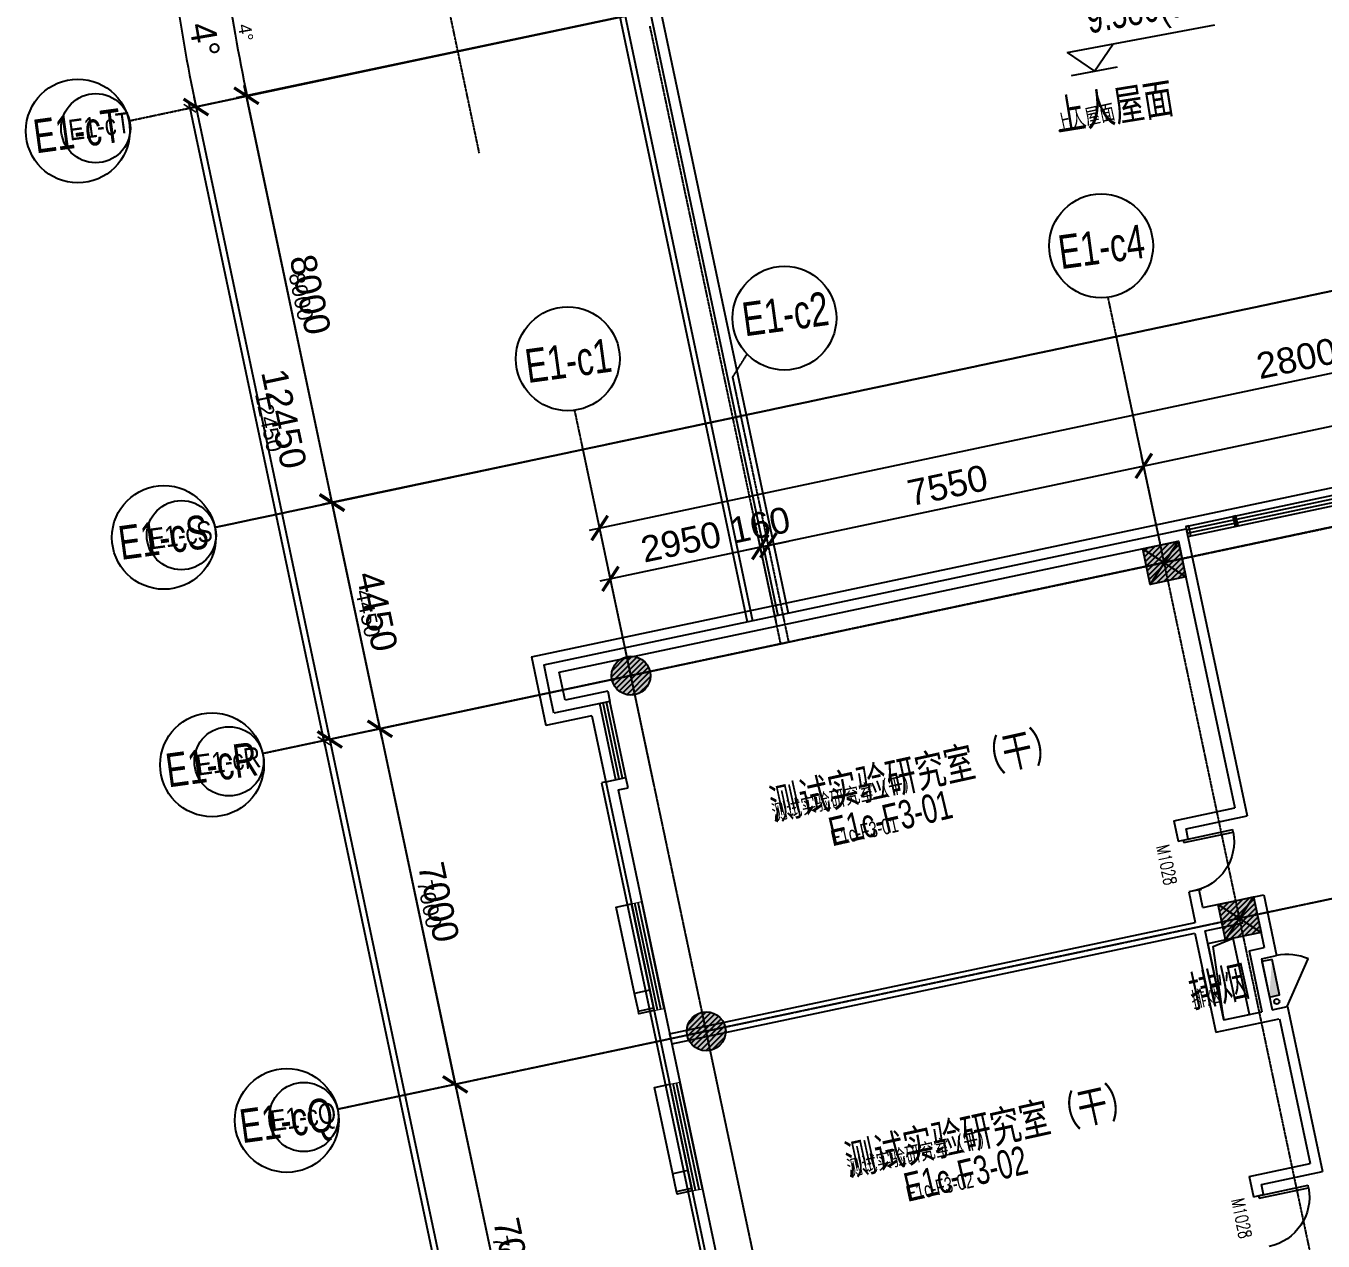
# Model space of a CAD drawing. Header units: millimetres. Extents: x -174040 to 151923, y -227569 to 142020.
# Drawn here: x -170763 to -145781, y 72116 to 95516 of the extents above; entities that cross this region are included whole.
import ezdxf
from ezdxf.enums import TextEntityAlignment as Align

# ---------------------------------------------------------------- set-up
doc = ezdxf.new("R2010")
doc.units = ezdxf.units.MM
doc.header["$LTSCALE"] = 5
doc.linetypes.add('E-RG-1F$0$$0$DOTE', pattern=[2.42, 2, -0.2, 0.02, -0.2])
doc.linetypes.add('XRE2$0$HIDDEN', pattern=[0.375, 0.25, -0.125])
for name, color, linetype in [('00外装饰面', 21, 'Continuous'), ('A—墙体', 7, 'Continuous'), ('A—文字索引', 40, 'Continuous'), ('A—设备管丼、主管符号', 50, 'Continuous'), ('A—轴线、尺寸', 1, 'Continuous'), ('A—门窗', 135, 'Continuous'), ('E-COLS-F3$0$0S-COLS-HATCH', 8, 'Continuous'), ('E-COLS-F3$0$0S-COLS-HATCH-I', 8, 'Continuous'), ('E-COLS-F3$0$0S-COLS-LINE', 4, 'Continuous'), ('E-RG-2F-300xp$0$E-RG-1F$0$A-DIMS-100', 1, 'Continuous'), ('E1-RI-3F$0$A-STUCCO', 152, 'Continuous'), ('E1-RI-3F$0$A-SYMB-DOOR', 4, 'Continuous'), ('I—平面—文字', 40, 'Continuous'), ('I—平面—文字（放大1：100）', 40, 'XRE2$0$HIDDEN'), ('I—平面—标高', 40, 'Continuous'), ('I—平面—消防设施', 10, 'Continuous'), ('I—平面—装饰面层线', 192, 'Continuous'), ('I—平面—门', 22, 'Continuous'), ('I—平面—门编号', 22, 'Continuous'), ('J-STAIR楼梯', 2, 'Continuous'), ('轴线100', 1, 'Continuous')]:
    doc.layers.add(name, color=color, linetype=linetype)
doc.layers.add('E1-RI-3F$0$A-GLAZ-CWMG', color=3, linetype='Continuous', lineweight=5)
doc.layers.add('E1-RI-3F$0$A-WALL', color=7, linetype='Continuous', lineweight=5)
doc.styles.add('ARIAL', font='arial.ttf')
doc.styles.add('E1-RI-3F$0$ECADI-TXT', font='simplex.shx', dxfattribs={"bigfont": 'hztxt.shx'})
doc.styles.add('XD2008', font='SIMYOU.TTF', dxfattribs={"width": 0.7})
doc.dimstyles.new('200', dxfattribs={"dimscale": 200, "dimtxt": 2.5, "dimasz": 2, "dimexe": 1, "dimexo": 1, "dimgap": 0.8, "dimtad": 1, "dimdec": 0, "dimdsep": 46, "dimtxsty": 'ARIAL', "dimblk1": 'ARCHTICK', "dimblk2": 'ARCHTICK', "dimsah": 1, "dimcen": -0.9, "dimdle": 1, "dimclrd": 256, "dimclre": 256, "dimclrt": 40, "dimaunit": 1, "dimadec": 0, "dimazin": 0, "dimtfac": 0.35, "dimtdec": 0, "dimtix": 1, "dimtmove": 2, "dimatfit": 3, "dimldrblk": 'ARCHTICK', "dimfxl": 0, "dimtvp": 0.8, "dimtolj": 1, "dimtzin": 0, "dimarcsym": 0})
doc.dimstyles.new('副本 100', dxfattribs={"dimscale": 100, "dimtxt": 2.5, "dimasz": 2, "dimexe": 1, "dimexo": 1, "dimgap": 0.8, "dimtad": 1, "dimdec": 0, "dimdsep": 46, "dimtxsty": 'ARIAL', "dimblk1": 'ARCHTICK', "dimblk2": 'ARCHTICK', "dimsah": 1, "dimcen": -0.9, "dimdle": 1, "dimclrd": 256, "dimclre": 256, "dimclrt": 40, "dimaunit": 1, "dimadec": 0, "dimazin": 0, "dimtfac": 0.35, "dimtdec": 0, "dimtix": 1, "dimtmove": 2, "dimatfit": 3, "dimldrblk": 'ARCHTICK', "dimfxl": 0, "dimtvp": 0.8, "dimtolj": 1, "dimtzin": 0, "dimarcsym": 0})
pattern_1 = [(45, (0, 0), (-53.0330086, 53.0330086), [])]

# ---------------------------------------------------------------- blocks, each defined once
blk = doc.blocks.new('_ArchTick')
at = {"color": 0, "linetype": 'ByBlock', "const_width": 0.15}
blk.add_lwpolyline([(-0.5, -0.5), (0.5, 0.5)], dxfattribs=at)
blk = doc.blocks.new('*D170')
at = {"layer": 'A—轴线、尺寸', "linetype": 'ByBlock', "lineweight": -2}
for p, q in [((-159908, 85806), (-132124, 91688)), ((-131268, 86681), (-132361, 91842)), ((-158661, 80882), (-159754, 86043))]:
    blk.add_line(p, q, dxfattribs=at)
at = {"layer": 'Defpoints', "color": 0, "linetype": 'ByBlock'}
for p in [(-132320, 91647), (-131227, 86485), (-158620, 80686)]:
    blk.add_point(p, dxfattribs=at)
at = {"layer": 'A—轴线、尺寸', "linetype": 'ByBlock', "lineweight": -2, "xscale": 400, "yscale": 400, "zscale": 400}
for p, rotation in [((-132320, 91647), 11.95264847551483), ((-159713, 85848), 191.9526484755148)]:
    blk.add_blockref('_ArchTick', p, dxfattribs=dict(at, rotation=rotation))
at = {"layer": 'A—轴线、尺寸', "color": 40, "linetype": 'ByBlock', "insert": (-146102, 89153), "char_height": 500, "attachment_point": 5, "rotation": 11.9526, "style": 'ARIAL'}
blk.add_mtext('\\A1;28000', dxfattribs=at)
blk = doc.blocks.new('*D177')
at = {"layer": 'A—轴线、尺寸', "linetype": 'ByBlock', "lineweight": -2}
for p, q in [((-158864, 83056), (-165107, 81734)), ((-164953, 81971), (-146697, -4268)), ((-140691, -2792), (-146934, -4114))]:
    blk.add_line(p, q, dxfattribs=at)
at = {"layer": 'Defpoints', "color": 0, "linetype": 'ByBlock'}
for p in [(-158668, 83097), (-140495, -2751), (-146738, -4072)]:
    blk.add_point(p, dxfattribs=at)
at = {"layer": 'A—轴线、尺寸', "linetype": 'ByBlock', "lineweight": -2, "xscale": 400, "yscale": 400, "zscale": 400}
for p, rotation in [((-164911, 81775), 101.9526484555738), ((-146738, -4072), 281.9526484555738)]:
    blk.add_blockref('_ArchTick', p, dxfattribs=dict(at, rotation=rotation))
at = {"layer": 'A—轴线、尺寸', "color": 40, "linetype": 'ByBlock', "insert": (-155419, 38938), "char_height": 500, "attachment_point": 5, "rotation": 281.9526, "style": 'ARIAL'}
blk.add_mtext('\\A1;87750', dxfattribs=at)
blk = doc.blocks.new('*D190')
at = {"layer": 'A—轴线、尺寸', "linetype": 'ByBlock', "lineweight": -2}
for p, q in [((-157800, 76126), (-162692, 75090)), ((-162537, 75327), (-161005, 68088)), ((-156350, 69277), (-161242, 68242))]:
    blk.add_line(p, q, dxfattribs=at)
at = {"layer": 'Defpoints', "color": 0, "linetype": 'ByBlock'}
for p in [(-157604, 76167), (-156155, 69319), (-161046, 68283)]:
    blk.add_point(p, dxfattribs=at)
at = {"layer": 'A—轴线、尺寸', "linetype": 'ByBlock', "lineweight": -2, "xscale": 400, "yscale": 400, "zscale": 400}
for p, rotation in [((-162496, 75132), 101.9526484555738), ((-161046, 68283), 281.9526484555738)]:
    blk.add_blockref('_ArchTick', p, dxfattribs=dict(at, rotation=rotation))
at = {"layer": 'A—轴线、尺寸', "color": 40, "linetype": 'ByBlock', "insert": (-161365, 71793), "char_height": 500, "attachment_point": 5, "rotation": 281.9526, "style": 'ARIAL'}
blk.add_mtext('\\A1;7000', dxfattribs=at)
blk = doc.blocks.new('*D191')
at = {"layer": 'A—轴线、尺寸', "linetype": 'ByBlock', "lineweight": -2}
for p, q in [((-159250, 82974), (-164141, 81938)), ((-163987, 82175), (-162454, 74936)), ((-157800, 76126), (-162692, 75090))]:
    blk.add_line(p, q, dxfattribs=at)
at = {"layer": 'Defpoints', "color": 0, "linetype": 'ByBlock'}
for p in [(-159054, 83015), (-157604, 76167), (-162496, 75132)]:
    blk.add_point(p, dxfattribs=at)
at = {"layer": 'A—轴线、尺寸', "linetype": 'ByBlock', "lineweight": -2, "xscale": 400, "yscale": 400, "zscale": 400}
for p, rotation in [((-163946, 81980), 101.9526484555738), ((-162496, 75132), 281.9526484555738)]:
    blk.add_blockref('_ArchTick', p, dxfattribs=dict(at, rotation=rotation))
at = {"layer": 'A—轴线、尺寸', "color": 40, "linetype": 'ByBlock', "insert": (-162814, 78642), "char_height": 500, "attachment_point": 5, "rotation": 281.9526, "style": 'ARIAL'}
blk.add_mtext('\\A1;7000', dxfattribs=at)
blk = doc.blocks.new('*D192')
at = {"layer": 'A—轴线、尺寸', "linetype": 'ByBlock', "lineweight": -2}
for p, q in [((-157467, 96077), (-167685, 93914)), ((-167531, 94151), (-164870, 81580)), ((-158680, 83094), (-165107, 81734))]:
    blk.add_line(p, q, dxfattribs=at)
at = {"layer": 'Defpoints', "color": 0, "linetype": 'ByBlock'}
for p in [(-157272, 96118), (-158484, 83136), (-164911, 81775)]:
    blk.add_point(p, dxfattribs=at)
at = {"layer": 'A—轴线、尺寸', "linetype": 'ByBlock', "lineweight": -2, "xscale": 400, "yscale": 400, "zscale": 400}
for p, rotation in [((-167490, 93955), 101.9526484555738), ((-164911, 81775), 281.9526484555738)]:
    blk.add_blockref('_ArchTick', p, dxfattribs=dict(at, rotation=rotation))
at = {"layer": 'A—轴线、尺寸', "color": 40, "linetype": 'ByBlock', "insert": (-165794, 87951), "char_height": 500, "attachment_point": 5, "rotation": 281.9526, "style": 'ARIAL'}
blk.add_mtext('\\A1;12450', dxfattribs=at)
blk = doc.blocks.new('*D285')
at = {"layer": 'A—轴线、尺寸', "linetype": 'ByBlock', "lineweight": -2}
for p, q in [((-157129, 87971), (-165063, 86292)), ((-163904, 81784), (-164909, 86529)), ((-156207, 83618), (-164141, 81938))]:
    blk.add_line(p, q, dxfattribs=at)
at = {"layer": 'Defpoints', "color": 0, "linetype": 'ByBlock'}
for p in [(-156933, 88013), (-164867, 86333), (-156012, 83659)]:
    blk.add_point(p, dxfattribs=at)
at = {"layer": 'A—轴线、尺寸', "linetype": 'ByBlock', "lineweight": -2, "xscale": 400, "yscale": 400, "zscale": 400}
for p, rotation in [((-164867, 86333), 101.9544798032414), ((-163945, 81980), 281.9544798032413)]:
    blk.add_blockref('_ArchTick', p, dxfattribs=dict(at, rotation=rotation))
at = {"layer": 'A—轴线、尺寸', "color": 40, "linetype": 'ByBlock', "insert": (-164000, 84242), "char_height": 500, "attachment_point": 5, "rotation": 281.9545, "style": 'ARIAL'}
blk.add_mtext('\\A1;4450', dxfattribs=at)
blk = doc.blocks.new('*D286')
at = {"layer": 'A—轴线、尺寸', "linetype": 'ByBlock', "lineweight": -2}
for p, q in [((-158777, 95800), (-166713, 94130)), ((-164828, 86147), (-166558, 94367)), ((-157129, 87972), (-165065, 86301))]:
    blk.add_line(p, q, dxfattribs=at)
at = {"layer": 'Defpoints', "color": 0, "linetype": 'ByBlock'}
for p in [(-158581, 95841), (-166517, 94171), (-156933, 88013)]:
    blk.add_point(p, dxfattribs=at)
at = {"layer": 'A—轴线、尺寸', "linetype": 'ByBlock', "lineweight": -2, "xscale": 400, "yscale": 400, "zscale": 400}
for p, rotation in [((-166517, 94171), 101.8860233976403), ((-164869, 86342), 281.8860233976403)]:
    blk.add_blockref('_ArchTick', p, dxfattribs=dict(at, rotation=rotation))
at = {"layer": 'A—轴线、尺寸', "color": 40, "linetype": 'ByBlock', "insert": (-165287, 90342), "char_height": 500, "attachment_point": 5, "rotation": 281.886, "style": 'ARIAL'}
blk.add_mtext('\\A1;8000', dxfattribs=at)
blk = doc.blocks.new('*D293')
at = {"layer": 'A—轴线、尺寸', "linetype": 'ByBlock', "lineweight": -2}
for p, q in [((-159701, 84827), (-156424, 85521)), ((-156316, 84049), (-156661, 85675)), ((-159203, 83438), (-159547, 85065))]:
    blk.add_line(p, q, dxfattribs=at)
at = {"layer": 'Defpoints', "color": 0, "linetype": 'ByBlock'}
for p in [(-156619, 85480), (-156275, 83853), (-159161, 83242)]:
    blk.add_point(p, dxfattribs=at)
at = {"layer": 'A—轴线、尺寸', "linetype": 'ByBlock', "lineweight": -2, "xscale": 400, "yscale": 400, "zscale": 400}
for p, rotation in [((-156619, 85480), 11.95264847697821), ((-159505, 84869), 191.9526484769782)]:
    blk.add_blockref('_ArchTick', p, dxfattribs=dict(at, rotation=rotation))
at = {"layer": 'A—轴线、尺寸', "color": 40, "linetype": 'ByBlock', "insert": (-158148, 85581), "char_height": 500, "attachment_point": 5, "rotation": 11.9526, "style": 'ARIAL'}
blk.add_mtext('\\A1;2950', dxfattribs=at)
blk = doc.blocks.new('*D294')
at = {"layer": 'A—轴线、尺寸', "linetype": 'ByBlock', "lineweight": -2}
for p, q in [((-148916, 85547), (-149275, 87240)), ((-156815, 85439), (-149037, 87085)), ((-156316, 84049), (-156661, 85676))]:
    blk.add_line(p, q, dxfattribs=at)
at = {"layer": 'Defpoints', "color": 0, "linetype": 'ByBlock'}
for p in [(-149233, 87044), (-148875, 85352), (-156275, 83854)]:
    blk.add_point(p, dxfattribs=at)
at = {"layer": 'A—轴线、尺寸', "linetype": 'ByBlock', "lineweight": -2, "xscale": 400, "yscale": 400, "zscale": 400}
for p, rotation in [((-149233, 87044), 11.95264845949266), ((-156619, 85480), 191.9526484594927)]:
    blk.add_blockref('_ArchTick', p, dxfattribs=dict(at, rotation=rotation))
at = {"layer": 'A—轴线、尺寸', "color": 40, "linetype": 'ByBlock', "insert": (-153012, 86668), "char_height": 500, "attachment_point": 5, "rotation": 11.9526, "style": 'ARIAL'}
blk.add_mtext('\\A1;7550', dxfattribs=at)
blk = doc.blocks.new('*D295')
at = {"layer": 'A—轴线、尺寸', "linetype": 'ByBlock', "lineweight": -2}
for p, q in [((-149429, 87002), (-138765, 89260)), ((-138514, 87106), (-139002, 89414)), ((-148916, 85547), (-149275, 87240))]:
    blk.add_line(p, q, dxfattribs=at)
at = {"layer": 'Defpoints', "color": 0, "linetype": 'ByBlock'}
for p in [(-138961, 89219), (-138472, 86911), (-148875, 85352)]:
    blk.add_point(p, dxfattribs=at)
at = {"layer": 'A—轴线、尺寸', "linetype": 'ByBlock', "lineweight": -2, "xscale": 400, "yscale": 400, "zscale": 400}
for p, rotation in [((-138961, 89219), 11.95264845949266), ((-149233, 87044), 191.9526484594927)]:
    blk.add_blockref('_ArchTick', p, dxfattribs=dict(at, rotation=rotation))
at = {"layer": 'A—轴线、尺寸', "color": 40, "linetype": 'ByBlock', "insert": (-144183, 88537), "char_height": 500, "attachment_point": 5, "rotation": 11.9526, "style": 'ARIAL'}
blk.add_mtext('\\A1;10500', dxfattribs=at)
blk = doc.blocks.new('*D297')
at = {"layer": 'A—轴线、尺寸', "linetype": 'ByBlock', "lineweight": -2}
for p, q in [((-156461, 85503), (-156504, 85709)), ((-156619, 85480), (-157010, 85398)), ((-156617, 85470), (-156660, 85676)), ((-156619, 85480), (-156463, 85513)), ((-156463, 85513), (-156071, 85596))]:
    blk.add_line(p, q, dxfattribs=at)
at = {"layer": 'Defpoints', "color": 0, "linetype": 'ByBlock'}
for p in [(-156463, 85513), (-156575, 85275), (-156419, 85308)]:
    blk.add_point(p, dxfattribs=at)
at = {"layer": 'A—轴线、尺寸', "linetype": 'ByBlock', "lineweight": -2, "xscale": 400, "yscale": 400, "zscale": 400}
for p, rotation in [((-156619, 85480), 11.95264847641796), ((-156463, 85513), 191.9526484764179)]:
    blk.add_blockref('_ArchTick', p, dxfattribs=dict(at, rotation=rotation))
at = {"layer": 'A—轴线、尺寸', "color": 40, "linetype": 'ByBlock', "insert": (-156627, 85903), "char_height": 500, "attachment_point": 5, "rotation": 11.9526, "style": 'ARIAL'}
blk.add_mtext('\\A1;160', dxfattribs=at)
blk = doc.blocks.new('E1-RI-3F$0$$DORLIB2D$00000001')
for p, q in [((0.45, 0.975), (0.5, 0.975)), ((0.45, 0), (0.45, 0.975)), ((0.5, 0), (0.5, 0.975)), ((0.5, 0), (0.45, 0))]:
    blk.add_line(p, q)
blk.add_arc((0.475, 0), 0.975, 91.4693, 180)
blk = doc.blocks.new('XRE3')
at = {"layer": 'E-COLS-F3$0$0S-COLS-HATCH'}
for points in [[(11694526, -6123771), (11695211, -6123626), (11695356, -6124311), (11694671, -6124456)], [(11695976, -6130619), (11696660, -6130474), (11696805, -6131159), (11696120, -6131304)]]:
    blk.add_hatch(color=18, dxfattribs=at).paths.add_polyline_path(points)
h = blk.add_hatch(color=18, dxfattribs=at)
edge = h.paths.add_edge_path()
edge.add_arc((11684668, -6126215), 375, 0, 360)
h = blk.add_hatch(color=18, dxfattribs=at)
edge = h.paths.add_edge_path()
edge.add_arc((11686118, -6133064), 375, 0, 360)
at = {"layer": 'E-COLS-F3$0$0S-COLS-HATCH-I'}
h = blk.add_hatch(dxfattribs=at)
h.set_pattern_fill('ANSI31', color=256, scale=600, style=0)
h.set_pattern_definition(pattern_1)
h.paths.add_polyline_path([(11694526, -6123771), (11695211, -6123626), (11695356, -6124311), (11694671, -6124456)])
h = blk.add_hatch(dxfattribs=at)
h.set_pattern_fill('ANSI31', color=256, scale=600, style=0)
h.set_pattern_definition(pattern_1)
edge = h.paths.add_edge_path()
edge.add_arc((11684668, -6126215), 375, 0, 360)
h = blk.add_hatch(dxfattribs=at)
h.set_pattern_fill('ANSI31', color=256, scale=600, style=0)
h.set_pattern_definition(pattern_1)
h.paths.add_polyline_path([(11695976, -6130619), (11696660, -6130474), (11696805, -6131159), (11696120, -6131304)])
h = blk.add_hatch(dxfattribs=at)
h.set_pattern_fill('ANSI31', color=256, scale=600, style=0)
h.set_pattern_definition(pattern_1)
edge = h.paths.add_edge_path()
edge.add_arc((11686118, -6133064), 375, 0, 360)
at = {"layer": 'Defpoints'}
for p, q in [((11694671, -6124456), (11695211, -6123626)), ((11694526, -6123771), (11695356, -6124311)), ((11695976, -6130619), (11696805, -6131159)), ((11696120, -6131304), (11696660, -6130474))]:
    blk.add_line(p, q, dxfattribs=at)
at = {"layer": 'E-COLS-F3$0$0S-COLS-LINE', "color": 255}
for points in [[(11694526, -6123771), (11695211, -6123626), (11695356, -6124311), (11694671, -6124456)], [(11695976, -6130619), (11696660, -6130474), (11696805, -6131159), (11696120, -6131304)]]:
    blk.add_lwpolyline(points, close=True, dxfattribs=at)
for centre in [(11684668, -6126215), (11686118, -6133064)]:
    blk.add_circle(centre, 375, dxfattribs=at)
blk = doc.blocks.new('E1-RI-3F$0$窗3')
at = {"layer": 'A—门窗'}
for p, q in [((10161298, -8419202), (10161298, -8417102)), ((10161364, -8419202), (10161364, -8417102)), ((10161431, -8419202), (10161431, -8417102)), ((10161498, -8419202), (10161498, -8417102))]:
    blk.add_line(p, q, dxfattribs=at)
at = {"layer": 'A—门窗', "color": 8}
for points in [[(10161298, -8418802), (10160998, -8418802), (10160998, -8417102), (10161298, -8417102)], [(10160998, -8419152), (10160998, -8418802), (10160998, -8418802)], [(10161298, -8419202), (10160998, -8419202), (10160998, -8419152), (10161298, -8419152)]]:
    blk.add_lwpolyline(points, dxfattribs=at)
at = {"layer": 'E1-RI-3F$0$A-WALL'}
for p, q in [((10161298, -8417102), (10161498, -8417102)), ((10161298, -8419202), (10161498, -8419202))]:
    blk.add_line(p, q, dxfattribs=at)
blk = doc.blocks.new('E1-RI-3F$0$ECADI-TAG-DOOR')
blk = doc.blocks.new('E1-RI-3F$0$RECTANGULAR_MULLION_-_6006')
at = {"layer": 'A—门窗'}
for p, q in [((-30, 125), (30, 125)), ((-30, -75), (-30, 125)), ((30, 125), (30, -75)), ((30, -75), (-30, -75))]:
    blk.add_line(p, q, dxfattribs=at)
blk = doc.blocks.new('E1-RI-3F$0$XFX-BX')
blk.add_lwpolyline([(0, 0), (0, 200), (700, 200), (700, 0)], close=True)
blk.add_solid([(0, 0), (0, 0), (700, 0), (700, 200)])
blk = doc.blocks.new('*D308')
at = {"layer": 'A—轴线、尺寸', "linetype": 'ByBlock', "lineweight": -2}
blk.add_line((-163517, 97025), (-168114, 96391), dxfattribs=at)
blk.add_arc((-133271, 101196), 34973, 187.8508, 191.9526, dxfattribs=at)
at = {"layer": 'Defpoints', "color": 0, "linetype": 'ByBlock'}
for p in [(-136082, 100808), (-137616, 100276), (-163319, 97052), (-167792, 95593), (-168960, 93641)]:
    blk.add_point(p, dxfattribs=at)
at = {"layer": 'A—轴线、尺寸', "linetype": 'ByBlock', "lineweight": -2, "xscale": 400, "yscale": 400, "zscale": 400}
for p, rotation in [((-167916, 96419), 97.8508348602832), ((-167486, 93953), 281.9526484755128)]:
    blk.add_blockref('_ArchTick', p, dxfattribs=dict(at, rotation=rotation))
at = {"layer": 'A—轴线、尺寸', "color": 40, "linetype": 'ByBlock', "insert": (-167319, 95252), "char_height": 500, "attachment_point": 5, "rotation": 279.9017, "style": 'ARIAL'}
blk.add_mtext('\\A1;4°', dxfattribs=at)
blk = doc.blocks.new('biaogao')
at = {"layer": 'I—平面—标高'}
blk.add_line((11716360, -6091840), (11717260, -6091840), dxfattribs=at)
for points in [[(11716360, -6091390), (11719252, -6091390)], [(11716360, -6091390), (11716810, -6091840)], [(11716810, -6091840), (11717260, -6091390)]]:
    blk.add_lwpolyline(points, dxfattribs=at)
at = {"layer": 'I—平面—标高', "style": 'XD2008', "width": 0.7, "flags": 8}
blk.add_attdef('%%p0.000(-0.100)', text='', height=600, dxfattribs=at).set_placement((11716840, -6091293), align=Align.BOTTOM_LEFT)
blk = doc.blocks.new('*D447')
at = {"layer": 'Defpoints', "color": 0, "linetype": 'ByBlock'}
for p in [(-279185, 83617), (-261012, -2230), (-267371, -3576)]:
    blk.add_point(p, dxfattribs=at)
at = {"layer": '轴线100', "linetype": 'ByBlock', "lineweight": -2}
for p, q in [((-279283, 83596), (-285642, 82250)), ((-285565, 82369), (-267350, -3674)), ((-261110, -2251), (-267469, -3597))]:
    blk.add_line(p, q, dxfattribs=at)
at = {"layer": '轴线100', "linetype": 'ByBlock', "lineweight": -2, "xscale": 200, "yscale": 200, "zscale": 200}
for p, rotation in [((-285544, 82271), 101.9526484623874), ((-267371, -3576), 281.9526484623874)]:
    blk.add_blockref('_ArchTick', p, dxfattribs=dict(at, rotation=rotation))
at = {"layer": '轴线100', "color": 40, "linetype": 'ByBlock', "insert": (-276230, 39396), "char_height": 300, "attachment_point": 5, "rotation": 281.9526, "style": 'ARIAL'}
blk.add_mtext('\\A1;87750', dxfattribs=at)
blk = doc.blocks.new('*D460')
at = {"layer": 'Defpoints', "color": 0, "linetype": 'ByBlock'}
for p in [(-278122, 76687), (-276672, 69839), (-281564, 68803)]:
    blk.add_point(p, dxfattribs=at)
at = {"layer": '轴线100', "linetype": 'ByBlock', "lineweight": -2}
for p, q in [((-278220, 76667), (-283111, 75631)), ((-283034, 75750), (-281543, 68706)), ((-276770, 69818), (-281661, 68783))]:
    blk.add_line(p, q, dxfattribs=at)
at = {"layer": '轴线100', "linetype": 'ByBlock', "lineweight": -2, "xscale": 200, "yscale": 200, "zscale": 200}
for p, rotation in [((-283013, 75652), 101.9526484623874), ((-281564, 68803), 281.9526484623874)]:
    blk.add_blockref('_ArchTick', p, dxfattribs=dict(at, rotation=rotation))
at = {"layer": '轴线100', "color": 40, "linetype": 'ByBlock', "insert": (-282060, 72276), "char_height": 300, "attachment_point": 5, "rotation": 281.9526, "style": 'ARIAL'}
blk.add_mtext('\\A1;7000', dxfattribs=at)
blk = doc.blocks.new('*D461')
at = {"layer": 'Defpoints', "color": 0, "linetype": 'ByBlock'}
for p in [(-279571, 83535), (-278122, 76687), (-283013, 75652)]:
    blk.add_point(p, dxfattribs=at)
at = {"layer": '轴线100', "linetype": 'ByBlock', "lineweight": -2}
for p, q in [((-279669, 83515), (-284561, 82479)), ((-284484, 82598), (-282993, 75554)), ((-278220, 76667), (-283111, 75631))]:
    blk.add_line(p, q, dxfattribs=at)
at = {"layer": '轴线100', "linetype": 'ByBlock', "lineweight": -2, "xscale": 200, "yscale": 200, "zscale": 200}
for p, rotation in [((-284463, 82500), 101.9526484623874), ((-283013, 75652), 281.9526484623874)]:
    blk.add_blockref('_ArchTick', p, dxfattribs=dict(at, rotation=rotation))
at = {"layer": '轴线100', "color": 40, "linetype": 'ByBlock', "insert": (-283510, 79124), "char_height": 300, "attachment_point": 5, "rotation": 281.9526, "style": 'ARIAL'}
blk.add_mtext('\\A1;7000', dxfattribs=at)
blk = doc.blocks.new('*D462')
at = {"layer": 'Defpoints', "color": 0, "linetype": 'ByBlock'}
for p in [(-277789, 96639), (-279002, 83656), (-285544, 82271)]:
    blk.add_point(p, dxfattribs=at)
at = {"layer": '轴线100', "linetype": 'ByBlock', "lineweight": -2}
for p, q in [((-277887, 96618), (-288221, 94430)), ((-288144, 94549), (-285524, 82173)), ((-279099, 83635), (-285642, 82250))]:
    blk.add_line(p, q, dxfattribs=at)
at = {"layer": '轴线100', "linetype": 'ByBlock', "lineweight": -2, "xscale": 200, "yscale": 200, "zscale": 200}
for p, rotation in [((-288123, 94451), 101.9526484623874), ((-285544, 82271), 281.9526484623874)]:
    blk.add_blockref('_ArchTick', p, dxfattribs=dict(at, rotation=rotation))
at = {"layer": '轴线100', "color": 40, "linetype": 'ByBlock', "insert": (-286606, 88409), "char_height": 300, "attachment_point": 5, "rotation": 281.9526, "style": 'ARIAL'}
blk.add_mtext('\\A1;12450', dxfattribs=at)
blk = doc.blocks.new('*D559')
at = {"layer": 'Defpoints', "color": 0, "linetype": 'ByBlock'}
for p in [(-277451, 88533), (-285385, 86853), (-276529, 84180)]:
    blk.add_point(p, dxfattribs=at)
at = {"layer": '轴线100', "linetype": 'ByBlock', "lineweight": -2}
for p, q in [((-277548, 88512), (-285482, 86833)), ((-284442, 82402), (-285405, 86951)), ((-276627, 84159), (-284561, 82479))]:
    blk.add_line(p, q, dxfattribs=at)
at = {"layer": '轴线100', "linetype": 'ByBlock', "lineweight": -2, "xscale": 200, "yscale": 200, "zscale": 200}
for p, rotation in [((-285385, 86853), 101.9544798032414), ((-284463, 82500), 281.9544798032413)]:
    blk.add_blockref('_ArchTick', p, dxfattribs=dict(at, rotation=rotation))
at = {"layer": '轴线100', "color": 40, "linetype": 'ByBlock', "insert": (-284696, 84725), "char_height": 300, "attachment_point": 5, "rotation": 281.9545, "style": 'ARIAL'}
blk.add_mtext('\\A1;4450', dxfattribs=at)
blk = doc.blocks.new('*D560')
at = {"layer": 'Defpoints', "color": 0, "linetype": 'ByBlock'}
for p in [(-279098, 96362), (-287035, 94691), (-277451, 88533)]:
    blk.add_point(p, dxfattribs=at)
at = {"layer": '轴线100', "linetype": 'ByBlock', "lineweight": -2}
for p, q in [((-279196, 96341), (-287132, 94671)), ((-285366, 86765), (-287055, 94789)), ((-277548, 88512), (-285485, 86842))]:
    blk.add_line(p, q, dxfattribs=at)
at = {"layer": '轴线100', "linetype": 'ByBlock', "lineweight": -2, "xscale": 200, "yscale": 200, "zscale": 200}
for p, rotation in [((-287035, 94691), 101.8860233976403), ((-285387, 86863), 281.8860233976403)]:
    blk.add_blockref('_ArchTick', p, dxfattribs=dict(at, rotation=rotation))
at = {"layer": '轴线100', "color": 40, "linetype": 'ByBlock', "insert": (-285982, 90825), "char_height": 300, "attachment_point": 5, "rotation": 281.886, "style": 'ARIAL'}
blk.add_mtext('\\A1;8000', dxfattribs=at)
blk = doc.blocks.new('*D567')
at = {"layer": 'Defpoints', "color": 0, "linetype": 'ByBlock'}
for p in [(-257155, 101214), (-258689, 100682), (-284605, 97462), (-287317, 96275), (-289284, 94205)]:
    blk.add_point(p, dxfattribs=at)
at = {"layer": '轴线100', "linetype": 'ByBlock', "lineweight": -2}
blk.add_line((-284704, 97449), (-287535, 97061), dxfattribs=at)
blk.add_arc((-254389, 101592), 33355, 187.7833, 191.9526, dxfattribs=at)
at = {"layer": '轴线100', "linetype": 'ByBlock', "lineweight": -2, "xscale": 200, "yscale": 200, "zscale": 200}
for p, rotation in [((-287436, 97075), 97.78334124777838), ((-287020, 94684), 281.9526484755123)]:
    blk.add_blockref('_ArchTick', p, dxfattribs=dict(at, rotation=rotation))
at = {"layer": '轴线100', "color": 40, "linetype": 'ByBlock', "insert": (-287048, 95911), "char_height": 250, "attachment_point": 5, "rotation": 279.868, "style": 'ARIAL'}
blk.add_mtext('\\A1;4°', dxfattribs=at)
blk = doc.blocks.new('A$C1C9D1350')
at = {"layer": '轴线100', "linetype": 'E-RG-1F$0$$0$DOTE'}
for p, q in [((-289394.2, 126088), (-282553.8, 93585.5)), ((-258689, 100681.9), (-289282.7, 94205.4)), ((-253156.4, 93675.8), (-287636.2, 86376.6)), ((-249364.6, -8734.6), (-270277, 90051.5)), ((-250195.6, 89763.6), (-286719.7, 82022.1)), ((-261506.2, -2079.5), (-280549.3, 87876.9)), ((-248788.7, 82896.7), (-285277.9, 75172.1))]:
    blk.add_line(p, q, dxfattribs=at)
at = {"layer": '轴线100', "linetype": 'ByBlock'}
for centre in [(-289936.2, 94067.1), (-288286.4, 86229.3), (-287369.9, 81874.7), (-285928.4, 75025.9)]:
    blk.add_circle(centre, 666.7, dxfattribs=at)
at = {"layer": '轴线100', "color": 40, "style": 'ARIAL', "width": 0.8}
for s, p in [('E1-cT', (-289867.4, 94105.6)), ('E1-cS', (-288297.9, 86235.4)), ('E1-cR', (-287381.3, 81880.8)), ('E1-cQ', (-285939.8, 75032))]:
    blk.add_text(s, height=400, rotation=7.78334, dxfattribs=at).set_placement(p, align=Align.MIDDLE_CENTER)
at = {"layer": '轴线100', "linetype": 'ByBlock'}
dim = blk.add_angular_dim_2l(base=(-287317.1, 96274.8), line1=((-258689, 100681.9), (-289284, 94205.1)), line2=((-284604.7, 97462.1), (-257155.2, 101214.1)), dimstyle='副本 100', dxfattribs=at)
dim.commit()
dim.dimension.update_dxf_attribs({"geometry": '*D567', "text_midpoint": (-287048.2, 95911)})
for base, p1, p2, picture, middle in [((-285544.4, 82270.8), (-277788.9, 96638.6), (-279001.5, 83655.9), '*D462', (-286605.5, 88409.2)), ((-267371.2, -3576.5), (-279185.4, 83617.2), (-261012.4, -2230.4), '*D447', (-276229.7, 39395.6)), ((-283013.2, 75651.7), (-279571.4, 83535.5), (-278121.7, 76687.2), '*D461', (-283510, 79124.1)), ((-281563.5, 68803.5), (-278121.7, 76687.2), (-276671.9, 69839), '*D460', (-282060.3, 72275.9))]:
    dim = blk.add_linear_dim(base=base, p1=p1, p2=p2, angle=281.95265, dimstyle='副本 100', override={"dimtxt": 3}, dxfattribs=at)
    dim.commit()
    dim.dimension.update_dxf_attribs({"geometry": picture, "text_midpoint": middle})
for p1, p2, distance, picture, middle in [((-277450.6, 88533), (-279098.4, 96361.5), 8110, '*D560', (-285982.5, 90824.9)), ((-276528.9, 84179.5), (-277450.6, 88533), 8109.8, '*D559', (-284695.5, 84724.8))]:
    dim = blk.add_aligned_dim(p1=p1, p2=p2, distance=distance, dimstyle='副本 100', override={"dimtxt": 3}, dxfattribs=at)
    dim.commit()
    dim.dimension.update_dxf_attribs({"geometry": picture, "text_midpoint": middle})

msp = doc.modelspace()

# ---------------------------------------------------------------- linework, layer by layer
at = {"layer": '00外装饰面', "linetype": 'ByBlock', "ltscale": 5}
for p, q in [((-161026.4, 83364.2), (-141391.8, 87520.7)), ((-161026.4, 83364.2), (-160748.3, 82043.2)), ((-159866.6, 82229.8), (-160748.3, 82043.2)), ((-159866.6, 82229.8), (-159597.4, 80958.1)), ((-159596.7, 80958.3), (-159675, 80941.7)), ((-159675, 80941.7), (-149801.3, 34300.2))]:
    msp.add_line(p, q, dxfattribs=at)
at = {"layer": 'A—墙体'}
for p, q in [((-160789.6, 83209.9), (-148414.2, 85829.7)), ((-148414.2, 85829.7), (-147244.1, 80302.2)), ((-160494, 83068.1), (-148568.5, 85592.6)), ((-148568.5, 85592.6), (-147481.2, 80456.4)), ((-160789.6, 83209.9), (-160676.3, 82671.8)), ((-160380.7, 82530), (-160494, 83068.1)), ((-159558.1, 82704.1), (-160380.7, 82530)), ((-159558.1, 82704.1), (-159516.7, 82508.4)), ((-160593.9, 82280.4), (-160676.3, 82671.8)), ((-159516.7, 82508.4), (-160593.9, 82280.4)), ((-159596.7, 80958.3), (-159206, 81041)), ((-159596.7, 80958.3), (-149764.5, 34512.4)), ((-159164.6, 80845.3), (-159206, 81041)), ((-159359.7, 80804), (-159164.6, 80845.3)), ((-159359.7, 80804), (-156915.8, 69259.7)), ((-148654.8, 80208), (-147481.2, 80456.4)), ((-148654.8, 80208), (-148571.9, 79816.8)), ((-148417.7, 80053.8), (-147244.1, 80302.2)), ((-148376.3, 79858.2), (-148417.7, 80053.8)), ((-148571.9, 79816.8), (-148376.3, 79858.2)), ((-148169.5, 78879.8), (-148365.2, 78838.4)), ((-148365.2, 78838.4), (-148240.9, 78251.3)), ((-148097, 78537.3), (-148169.5, 78879.8)), ((-148097, 78537.3), (-146923.1, 78785.8)), ((-147118.7, 78744.4), (-146911.7, 77766.1)), ((-146923.1, 78785.8), (-146674.6, 77611.9)), ((-158365.5, 76108), (-148240.9, 78251.3)), ((-148052, 78086.8), (-147319, 78242)), ((-158324.1, 75912.3), (-148247.7, 78045.4)), ((-148247.7, 78045.4), (-147843.9, 76137.8)), ((-147689.6, 76374.8), (-148052, 78086.8)), ((-147205.1, 77704), (-146911.7, 77766.1)), ((-147205.1, 77704), (-146956.6, 76530)), ((-146968.1, 77549.7), (-146674.6, 77611.9)), ((-146968.1, 77549.7), (-146761, 76571.4)), ((-147689.6, 76374.8), (-146956.6, 76530)), ((-146761, 76571.4), (-146467.5, 76633.6)), ((-146467.5, 76633.6), (-145794.4, 73454)), ((-147843.9, 76137.8), (-146623.7, 76396.1)), ((-146621.7, 76396.5), (-146031.5, 73608.2)), ((-158365.5, 76108), (-158324.1, 75912.3)), ((-147205, 73359.8), (-146031.5, 73608.2)), ((-146968, 73205.5), (-145794.4, 73454)), ((-147205, 73359.8), (-147122.2, 72968.6)), ((-146926.6, 73010), (-146968, 73205.5)), ((-147122.2, 72968.6), (-146926.6, 73010))]:
    msp.add_line(p, q, dxfattribs=at)
at = {"layer": 'A—设备管丼、主管符号'}
msp.add_lwpolyline([(-148000.3, 77842.3), (-147689.6, 76374.8), (-147200.5, 76478.4), (-147511.1, 77945.9)], close=True, dxfattribs=at)
msp.add_lwpolyline([(-147689.6, 76374.8), (-147896.2, 77788.2), (-147511.1, 77945.8)], dxfattribs=at)
at = {"layer": 'A—轴线、尺寸', "linetype": 'E-RG-1F$0$$0$DOTE'}
for p, q in [((-138171.7, 100161.7), (-168765.3, 93685.2)), ((-156224.3, 83614.2), (-158742.3, 95508.9)), ((-128682, 93993.3), (-167118.9, 85856.5)), ((-148838, 85177.8), (-149920.4, 90290.7)), ((-127836, 89623.8), (-166202.4, 81501.9)), ((-156067.8, 83647.3), (-157149.6, 88757.6)), ((-138788.1, -12995.3), (-160192.7, 88116.1)), ((-128311.1, 82368.1), (-164760.6, 74652))]:
    msp.add_line(p, q, dxfattribs=at)
at = {"layer": 'A—轴线、尺寸', "linetype": 'ByBlock'}
for p, q in [((-159110.4, 83003.2), (-166202.4, 81501.9)), ((-157660.6, 76155), (-164760.6, 74652))]:
    msp.add_line(p, q, dxfattribs=at)
at = {"layer": 'A—轴线、尺寸', "linetype": 'E-RG-1F$0$$0$DOTE'}
msp.add_lwpolyline([(-156857.6, 87377.8), (-157149.6, 88757.6), (-156872.1, 89193.4)], dxfattribs=at)
at = {"layer": 'A—轴线、尺寸', "linetype": 'ByBlock'}
for centre in [(-169763.1, 93493), (-150055.5, 91281.5), (-156154.2, 89889.5), (-160327.9, 89106.9), (-168106.3, 85666.5), (-167179.3, 81287.8), (-165737.8, 74438.7)]:
    msp.add_circle(centre, 1000, dxfattribs=at)
at = {"layer": 'A—门窗'}
for p, q in [((-148424.6, 85878.6), (-141360.7, 87374)), ((-148410.8, 85813.4), (-141405.6, 87296.3)), ((-148397, 85748.2), (-141391.8, 87231.1)), ((-148383.2, 85683), (-141378, 87165.9)), ((-159401.7, 80999.5), (-159712.4, 82467)), ((-159336.5, 81013.4), (-159647.1, 82480.8)), ((-159271.3, 81027.2), (-159581.9, 82494.6)), ((-159206, 81041), (-159516.7, 82508.4))]:
    msp.add_line(p, q, dxfattribs=at)
at = {"layer": 'E-RG-2F-300xp$0$E-RG-1F$0$A-DIMS-100', "ltscale": 3}
for p, q in [((-159110.4, 83003.2), (-166202.5, 81501.9)), ((-157660.6, 76155), (-164760.8, 74651.9))]:
    msp.add_line(p, q, dxfattribs=at)
at = {"layer": 'E1-RI-3F$0$A-GLAZ-CWMG'}
msp.add_line((-148383.2, 85683), (-148424.6, 85878.6), dxfattribs=at)
at = {"layer": 'E1-RI-3F$0$A-STUCCO', "color": 44}
msp.add_lwpolyline([(-147487.5, 86077), (-147446.1, 85881.3)], dxfattribs=at)
at = {"layer": 'I—平面—消防设施'}
msp.add_circle((-146672.3, 76728.9), 50, dxfattribs=at)
at = {"layer": 'I—平面—装饰面层线'}
for p, q in [((-148376.3, 79858.2), (-148327.4, 79868.6)), ((-148169.5, 78879.8), (-148120.5, 78890.2)), ((-146926.6, 73010), (-146877.6, 73020.3))]:
    msp.add_line(p, q, dxfattribs=at)
at = {"layer": 'I—平面—装饰面层线', "const_width": 0.05}
for points in [[(-148334.2, 85693.3), (-147184.8, 80263.6), (-148358.4, 80015.2), (-148327.4, 79868.6)], [(-148120.5, 78890.2), (-148058.5, 78596.6), (-146884.5, 78845.1), (-145735.1, 73415.4), (-146908.7, 73167), (-146867.3, 72971.4)]]:
    msp.add_lwpolyline(points, dxfattribs=at)
at = {"layer": 'I—平面—门'}
msp.add_line((-146469.4, 76633.1), (-146065.2, 77547.8), dxfattribs=at)
msp.add_arc((-146467.5, 76633.6), 1000, 66.15785, 101.95274, dxfattribs=at)
at = {"layer": 'J-STAIR楼梯'}
for p, q in [((-159202.2, 97972.6), (-156278.9, 84163.8)), ((-159003.5, 97999.8), (-156083.3, 84205.2))]:
    msp.add_line(p, q, dxfattribs=at)
for points in [[(-159693.6, 97936.5), (-156772.5, 84060.2)], [(-159793, 97922.9), (-156870.4, 84039.6)]]:
    msp.add_lwpolyline(points, dxfattribs=at)

# ---------------------------------------------------------------- block references
at = {"layer": 'A—墙体', "rotation": 11.95264847858502}
for p in [(-11843300.2, 6208784), (-11842565, 6205311)]:
    msp.add_blockref('E1-RI-3F$0$窗3', p, dxfattribs=at)
at = {"layer": 'A—门窗'}
msp.add_blockref('XRE3', (-11843778.7, 6209218.7), dxfattribs=at)
ref = msp.add_blockref('biaogao', (-12786754.3, 3930164.2), dxfattribs=dict(at, rotation=10.58659555322532))
ref.add_attrib('%%p0.000(-0.100)', '9.580(9.250)', dxfattribs={"layer": 'I—平面—标高', "height": 600, "rotation": 10.5866, "style": 'XD2008', "width": 0.7}).set_placement((-150253.7, 95189.2), align=Align.BOTTOM_LEFT)
at = {"layer": 'E1-RI-3F$0$A-GLAZ-CWMG', "extrusion": (0, 0, -1), "rotation": 348.0473515254749}
for p in [(147461.6, 85954.8), (148369.3, 85762.5)]:
    msp.add_blockref('E1-RI-3F$0$RECTANGULAR_MULLION_-_6006', p, dxfattribs=at)
at = {"layer": 'I—平面—消防设施', "xscale": -1, "rotation": 101.9526484756937}
msp.add_blockref('E1-RI-3F$0$XFX-BX', (-146763.8, 77540.7), dxfattribs=at)
at = {"layer": 'I—平面—门', "yscale": 999.9999999999952, "rotation": 281.9526484769482}
for p, xscale, zscale in [((-148370.9, 79348.3), -999.9999999999953, -999.9999999999953), ((-146920.8, 72500.1), -999.9999999999952, -999.9999999999952)]:
    msp.add_blockref('E1-RI-3F$0$$DORLIB2D$00000001', p, dxfattribs=dict(at, xscale=xscale, zscale=zscale))
at = {"layer": 'I—平面—门编号'}
ref = msp.add_blockref('E1-RI-3F$0$ECADI-TAG-DOOR', (-149498.1, 78575), dxfattribs=dict(at, xscale=100.0000000022704, yscale=100.0000000022704, zscale=100.0000000022704, rotation=281.9731040338612))
ref.add_attrib('门窗主编号1', 'M1028', dxfattribs={"layer": 'E1-RI-3F$0$A-SYMB-DOOR', "height": 250, "rotation": 281.9731, "style": 'E1-RI-3F$0$ECADI-TXT', "width": 0.7}).set_placement((-148833.3, 78951.1), align=Align.RIGHT)
ref = msp.add_blockref('E1-RI-3F$0$ECADI-TAG-DOOR', (-148054, 71769.9), dxfattribs=dict(at, xscale=100.0000000022704, yscale=100.0000000022704, zscale=100.0000000022704, rotation=281.9731040338612))
ref.add_attrib('门窗主编号1', 'M1028', dxfattribs={"layer": 'E1-RI-3F$0$A-SYMB-DOOR', "height": 250, "rotation": 281.9731, "style": 'E1-RI-3F$0$ECADI-TXT', "width": 0.7}).set_placement((-147389.2, 72146), align=Align.RIGHT)
at = {"layer": '轴线100'}
msp.add_blockref('A$C1C9D1350', (120517.4, -520.6), dxfattribs=at)

# ---------------------------------------------------------------- texts
at = {"layer": 'A—文字索引', "style": 'ARIAL', "width": 0.7}
for s, p in [('E1-cT', (-169771.7, 93497.6)), ('E1-c4', (-150048.7, 91265.6)), ('E1-c2', (-156136.3, 89971.4)), ('E1-c1', (-160317.1, 89072.3)), ('E1-cS', (-168114.9, 85671.1)), ('E1-cR', (-167187.9, 81292.4)), ('E1-cQ', (-165746.3, 74443.3))]:
    msp.add_text(s, height=650, rotation=7.78334, dxfattribs=at).set_placement(p, align=Align.MIDDLE_CENTER)
at = {"layer": 'I—平面—文字', "linetype": 'ByBlock', "style": 'XD2008', "width": 0.7}
for s, height, rotation, p in [('上人屋面', 600, 9.15842, (-150889.2, 93486.2, 0)), ('测试实验研究室（干）', 600, 12.44558, (-156360.1, 80212.7, 0)), ('E1c-F3-01', 550, 13.2948, (-155219.5, 79720.3)), ('排烟', 600, 12.44558, (-148288.6, 76604.4, 0)), ('测试实验研究室（干）', 600, 12.44558, (-154910.4, 73364.4, 0)), ('E1c-F3-02', 550, 13.2948, (-153769.8, 72872.1))]:
    msp.add_text(s, height=height, rotation=rotation, dxfattribs=at).set_placement(p)
at = {"layer": 'I—平面—文字（放大1：100）', "linetype": 'ByBlock', "style": 'XD2008', "width": 0.7}
for s, p in [('上人屋面', (-150889.2, 93486.2, 0)), ('测试实验研究室（干）', (-156360.1, 80212.7, 0)), ('E1c-F3-01', (-155219.5, 79720.3)), ('排烟', (-148288.6, 76604.4, 0)), ('测试实验研究室（干）', (-154910.4, 73364.4, 0)), ('E1c-F3-02', (-153769.8, 72872.1))]:
    msp.add_text(s, height=300, rotation=12.44558, dxfattribs=at).set_placement(p)

# ---------------------------------------------------------------- dimensions: what is measured, and where the dimension line sits
at = {"layer": 'A—轴线、尺寸', "linetype": 'ByBlock'}
dim = msp.add_angular_dim_2l(base=(-167792.3, 95593.3), line1=((-137616.1, 100275.9), (-168959.7, 93640.6)), line2=((-163318.9, 97052.5), (-136082.3, 100808.1)), dimstyle='200', dxfattribs=at)
dim.commit()
dim.dimension.update_dxf_attribs({"geometry": '*D308', "text_midpoint": (-167319.1, 95252.3)})
for base, p1, p2, angle, picture, middle in [((-164911.3, 81775.2), (-157271.6, 96118.4), (-158484.2, 83135.8), 281.95265, '*D192', (-165794.2, 87951.3)), ((-138960.7, 89218.5), (-148875, 85351.8), (-138472.1, 86910.7), 191.95265, '*D295', (-144182.9, 88537.5)), ((-149233.2, 87043.9), (-156275, 83853.8), (-148875, 85351.8), 191.95265, '*D294', (-153012.3, 86668.4)), ((-146738.2, -4072.2), (-158668.1, 83097), (-140495.1, -2750.5), 281.95265, '*D177', (-155418.6, 38937.6)), ((-162495.9, 75131.6), (-159054.1, 83015.3), (-157604.3, 76167.1), 281.95265, '*D191', (-162814.5, 78641.7)), ((-161046.2, 68283.3), (-157604.3, 76167.1), (-156154.6, 69318.8), 281.95265, '*D190', (-161364.8, 71793.5))]:
    dim = msp.add_linear_dim(base=base, p1=p1, p2=p2, angle=angle, dimstyle='200', dxfattribs=at)
    dim.commit()
    dim.dimension.update_dxf_attribs({"geometry": picture, "text_midpoint": middle})
for p1, p2, distance, picture, middle in [((-156933.3, 88012.9), (-158581, 95841.4), 8110, '*D286', (-165286.9, 90342.3)), ((-156011.5, 83659.4), (-156933.3, 88012.9), 8109.8, '*D285', (-164000, 84242.3)), ((-156575.5, 85274.6), (-156419.3, 85307.7), 210.3, '*D297', (-156626.9, 85903.2)), ((-159161.1, 83242.4), (-156275.1, 83853.3), 1662.5, '*D293', (-158148.4, 85580.6))]:
    dim = msp.add_aligned_dim(p1=p1, p2=p2, distance=distance, dimstyle='200', dxfattribs=at)
    dim.commit()
    dim.dimension.update_dxf_attribs({"geometry": picture, "text_midpoint": middle})
dim = msp.add_aligned_dim(p1=(-158619.8, 80686), p2=(-131226.9, 86484.9), distance=5276, text='28000', dimstyle='200', dxfattribs=at)
dim.commit()
dim.dimension.update_dxf_attribs({"geometry": '*D170', "text_midpoint": (-146102, 89153.4)})

doc.saveas('drawing.dxf')
